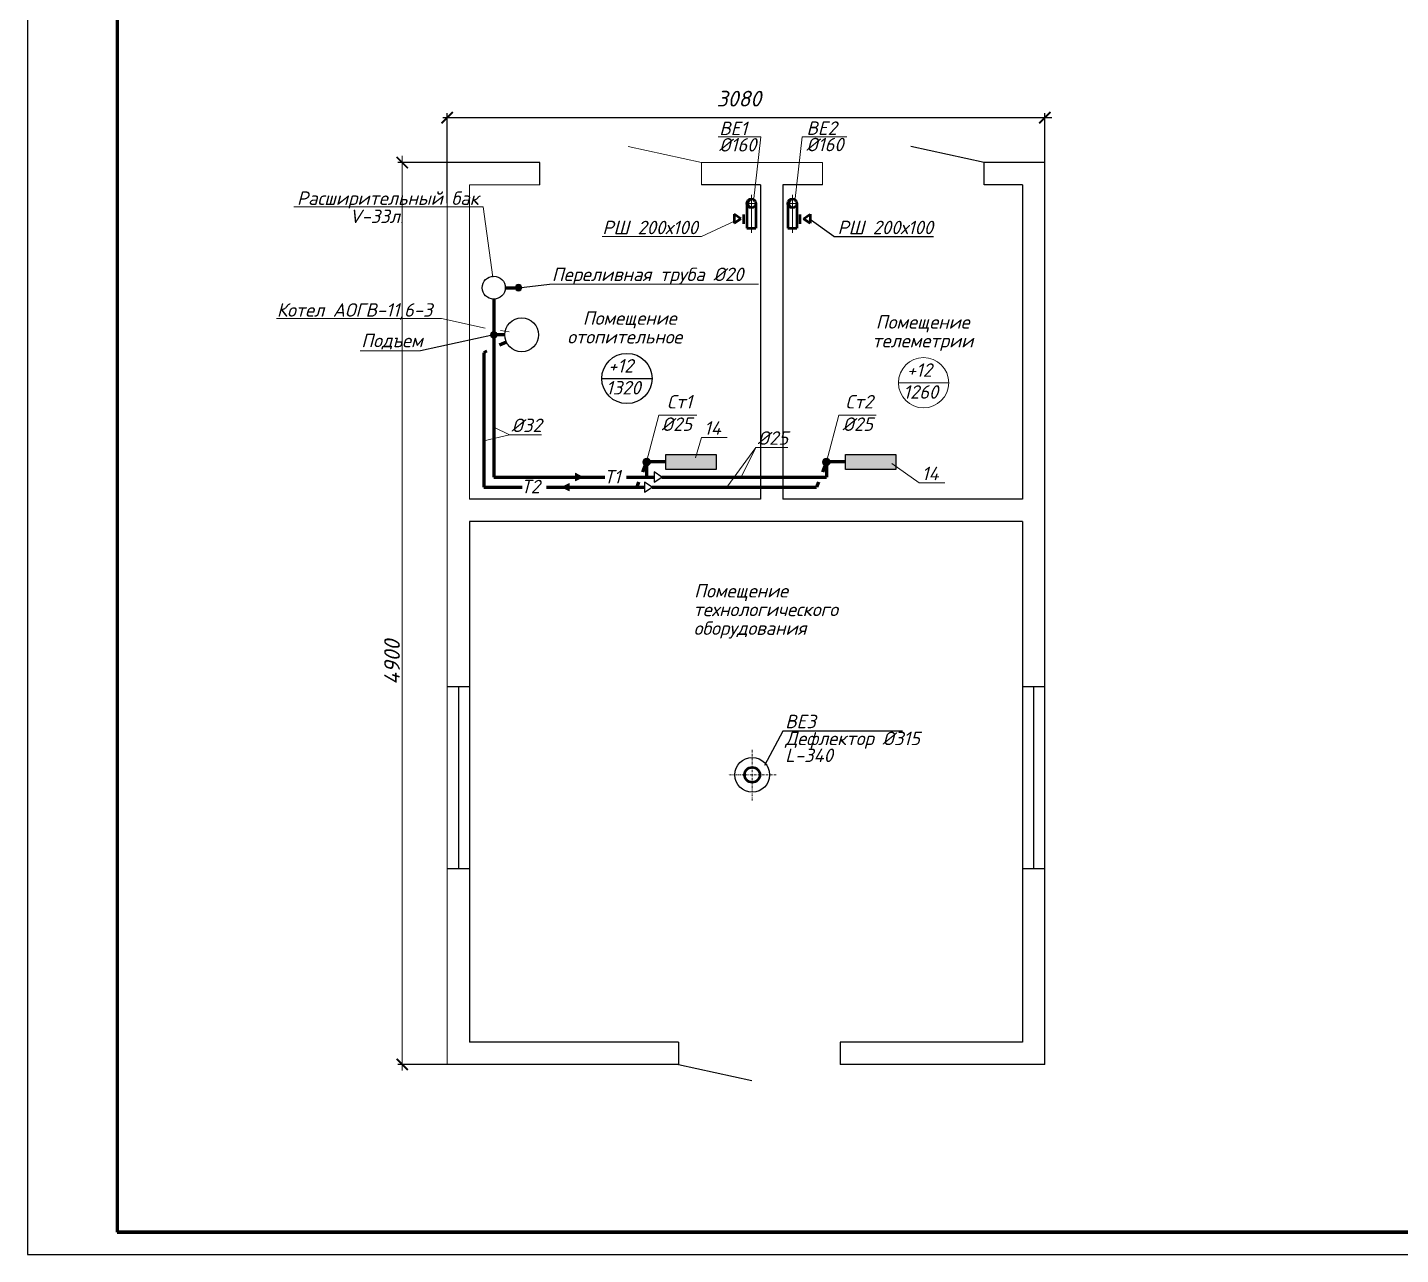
# Model space of a CAD drawing. Header units: millimetres. Extents: x -710977 to 10671, y -929782 to 89628.
# Drawn here: x 838.7 to 1144.7, y 2938.8 to 3212.2 of the extents above; entities that cross this region are included whole.
import ezdxf

# ---------------------------------------------------------------- set-up
doc = ezdxf.new("R2010")
doc.units = ezdxf.units.MM
doc.header["$LTSCALE"] = 0.4
doc.linetypes.add('_U_0428_U_0442_U_0440_U_0438_U_0445_U_043F_U_0443_U_043D_U_043A_U_0442_U_0438_U_0440_U_043D_U_0430_U_044F', pattern=[1.340556, 0.705556, -0.352778, 0, -0.282222])
doc.linetypes.add('HIDDEN2', pattern=[4.7625, 3.175, -1.5875])
for name, color, linetype, lineweight in [('газ', 7, 'Continuous', 40), ('Грыша', 7, 'Continuous', 15), ('здания', 7, 'Continuous', 25), ('ОВ', 7, 'Continuous', 15), ('основной', 7, 'Continuous', 60), ('Размеры', 7, 'Continuous', 20), ('Тимофей', 7, 'Continuous', 15)]:
    doc.layers.add(name, color=color, linetype=linetype, lineweight=lineweight)
doc.styles.add('2.5', font='arial.ttf', dxfattribs={"height": 2.5})
doc.styles.add('текстовый', font='isocpeui.ttf', dxfattribs={"height": 5})
doc.dimstyles.new('гыгыгы', dxfattribs={"dimscale": 0, "dimtxt": 2.5, "dimasz": 2.5, "dimexe": 2, "dimexo": 0, "dimgap": 1, "dimtad": 1, "dimdec": 0, "dimlfac": 10, "dimzin": 0, "dimdsep": 46, "dimtxsty": '2.5', "dimblk": 'ARCHTICK', "dimcen": 0, "dimdle": 2, "dimclrd": 7, "dimclre": 7, "dimclrt": 7, "dimadec": 0, "dimazin": 0, "dimtfac": 1, "dimtdec": 0, "dimtofl": 0, "dimtmove": 0, "dimatfit": 3, "dimldrblk": 'NONE', "dimfxl": 0.18, "dimtolj": 1, "dimtzin": 0, "dimlwd": 15, "dimlwe": 15, "dimarcsym": 1})

# ---------------------------------------------------------------- blocks, each defined once
blk = doc.blocks.new('_ArchTick')
at = {"color": 0, "linetype": 'ByBlock', "const_width": 0.15}
blk.add_lwpolyline([(-0.5, -0.5), (0.5, 0.5)], dxfattribs=at)
blk = doc.blocks.new('радиатор')
at = {"layer": 'Грыша'}
blk.add_hatch(color=256, dxfattribs=at).paths.add_polyline_path([(1.55, 2.5, 1), (3.05, 2.5, 1)])
at = {"layer": 'ОВ'}
blk.add_hatch(color=7, dxfattribs=at).paths.add_polyline_path([(-11.5, 4), (-1.5, 4), (-1.5, 1), (-11.5, 1)])
at = {"color": 7, "linetype": 'Continuous', "lineweight": 15}
blk.add_circle((2.3, 2.5), 0.75, dxfattribs=at)
at = {"layer": 'ОВ', "color": 7, "linetype": 'Continuous', "lineweight": 60}
blk.add_line((-1.5, 2.5), (2.3, 2.5), dxfattribs=at)
at = {"layer": 'ОВ', "color": 7, "lineweight": -3}
blk.add_lwpolyline([(-11.5, 4), (-1.5, 4), (-1.5, 1), (-11.5, 1)], close=True, dxfattribs=at)
blk = doc.blocks.new('вода 1')
at = {"layer": 'ОВ'}
blk.add_hatch(color=256, dxfattribs=at).paths.add_polyline_path([(-1.5, 0.75), (-1.5, -0.75), (0, 0)])
at = {"layer": 'ОВ', "lineweight": 15}
for p, q in [((-2.5, 0), (-1.5, 0)), ((0, 0), (1, 0))]:
    blk.add_line(p, q, dxfattribs=at)
at = {"layer": 'ОВ'}
for p, q in [((-1.5, 0.75), (-1.5, -0.75)), ((-1.5, 0.75), (0, 0)), ((0, 0), (-1.5, -0.75))]:
    blk.add_line(p, q, dxfattribs=at)
blk = doc.blocks.new('_None')

msp = doc.modelspace()

# ---------------------------------------------------------------- hatches: boundary and pattern name
at = {"layer": 'Грыша'}
for points in [[(947.363, 3154.235, -1), (948.863, 3154.235, -1)], [(941.869, 3143.732, -1), (943.369, 3143.732, -1)]]:
    msp.add_hatch(color=256, dxfattribs=at).paths.add_polyline_path(points)
at = {"layer": 'Размеры'}
h = msp.add_hatch(color=3, dxfattribs=at)
h.paths.add_polyline_path([(1000.045, 3173.885, 0.4142136), (999.188, 3173.028), (999.443, 3173.028, -0.3158854)])
h.paths.add_polyline_path([(999.443, 3173.028), (999.188, 3173.028, 0.4142136), (1000.045, 3172.172, -0.3158854)])
h = msp.add_hatch(color=3, dxfattribs=at)
h.paths.add_polyline_path([(1009.171, 3173.885, 0.4142136), (1008.314, 3173.028), (1008.569, 3173.028, -0.3158854)])
h.paths.add_polyline_path([(1008.569, 3173.028), (1008.314, 3173.028, 0.4142136), (1009.171, 3172.172, -0.3158854)])

# ---------------------------------------------------------------- linework, layer by layer
at = {"lineweight": 25}
for p, q in [((931.23, 3192.127), (1066.972, 3192.127)), ((932.23, 3173.05), (932.23, 3193.127)), ((1065.43, 3173.05), (1065.43, 3193.127)), ((937.221, 3182.127), (921.23, 3182.127)), ((948.113, 3154.235), (955.002, 3155.039)), ((942.619, 3143.732), (926.269, 3140.145)), ((966.688, 3133.999), (977.894, 3133.999)), ((978.368, 3113.17), (978.368, 3110.881)), ((980.088, 3112.03), (978.368, 3113.17)), ((976.175, 3110.92), (976.175, 3108.631)), ((977.895, 3109.78), (976.175, 3110.92)), ((976.175, 3108.631), (977.895, 3109.78)), ((978.368, 3110.881), (980.088, 3112.03)), ((937.385, 2981.127), (921.23, 2981.127))]:
    msp.add_line(p, q, dxfattribs=at)
at = {"ltscale": 5}
for p, q in [((1051.894, 3182.127), (1035.571, 3185.691)), ((952.895, 3182.127), (932.23, 3182.127)), ((952.895, 3177.127), (952.895, 3182.127)), ((1065.43, 3182.127), (1051.894, 3182.127)), ((1051.894, 3177.127), (1051.894, 3182.127)), ((1065.43, 2981.127), (1065.43, 3182.127)), ((1002.03, 3177.127), (988.895, 3177.127)), ((1002.03, 3177.127), (1002.03, 3107.127)), ((1015.894, 3177.127), (1007.03, 3177.127)), ((1007.03, 3177.127), (1007.03, 3107.127)), ((1060.43, 3177.127), (1051.894, 3177.127)), ((1060.43, 3177.127), (1060.43, 3107.127)), ((1002.03, 3107.127), (937.23, 3107.127)), ((1060.43, 3107.127), (1007.03, 3107.127)), ((937.23, 3102.127), (937.23, 2986.127)), ((1060.43, 3102.127), (937.23, 3102.127)), ((1060.43, 3102.127), (1060.43, 2986.127)), ((932.23, 3065.373), (937.23, 3065.373)), ((934.73, 3065.373), (934.73, 3024.816)), ((1060.43, 3065.373), (1065.43, 3065.373)), ((1062.93, 3065.373), (1062.93, 3024.816)), ((932.23, 3024.816), (937.23, 3024.816)), ((1060.43, 3024.816), (1065.43, 3024.816)), ((983.819, 2986.127), (937.23, 2986.127)), ((983.819, 2986.127), (983.819, 2981.127)), ((1060.43, 2986.127), (1019.819, 2986.127)), ((1019.819, 2986.127), (1019.819, 2981.127)), ((983.819, 2981.127), (932.23, 2981.127)), ((983.819, 2981.127), (1000.142, 2977.564)), ((1065.43, 2981.127), (1019.819, 2981.127))]:
    msp.add_line(p, q, dxfattribs=at)
at = {"color": 3, "lineweight": 25}
for p, q in [((1007.047, 3055.408), (1002.971, 3047.738)), ((1033.683, 3055.408), (1007.047, 3055.408))]:
    msp.add_line(p, q, dxfattribs=at)
at = {"lineweight": 25}
for centre, radius in [((942.619, 3154.235), 2.571), ((948.832, 3143.732), 3.775), ((972.291, 3133.999), 5.603)]:
    msp.add_circle(centre, radius, dxfattribs=at)
at = {"layer": 'Грыша'}
for centre in [(948.113, 3154.235), (942.619, 3143.732)]:
    msp.add_circle(centre, 0.75, dxfattribs=at)
at = {"layer": 'основной'}
msp.add_line((1674.693, 2943.769), (858.693, 2943.769), dxfattribs=at)
at = {"layer": 'Размеры', "color": 3, "linetype": 'HIDDEN2', "lineweight": 20, "ltscale": 50}
for p, q in [((1000.048, 3174.943), (1000.048, 3166.472)), ((1009.174, 3174.943), (1009.174, 3166.472)), ((998.863, 3173.028), (1001.234, 3173.028)), ((1007.989, 3173.028), (1010.36, 3173.028))]:
    msp.add_line(p, q, dxfattribs=at)
at = {"layer": 'Размеры', "color": 3, "lineweight": 50}
for p, q in [((996.173, 3170.584), (996.173, 3168.584)), ((997.673, 3169.584), (996.173, 3170.584)), ((998.37, 3168.463), (998.37, 3170.521)), ((999.048, 3173.028), (999.048, 3167.518)), ((1001.048, 3173.028), (1001.048, 3167.518)), ((1008.174, 3173.028), (1008.174, 3167.518)), ((1010.174, 3173.028), (1010.174, 3167.518)), ((1010.924, 3168.463), (1010.924, 3170.521)), ((1011.621, 3169.584), (1013.121, 3170.584)), ((1013.121, 3170.584), (1013.121, 3168.584)), ((996.173, 3168.584), (997.673, 3169.584)), ((999.048, 3167.518), (1001.048, 3167.518)), ((1008.174, 3167.518), (1010.174, 3167.518)), ((1013.121, 3168.584), (1011.621, 3169.584))]:
    msp.add_line(p, q, dxfattribs=at)
at = {"layer": 'Размеры', "color": 3, "lineweight": 25}
for q in [(1012.915, 3169.603), (1040.635, 3165.611)]:
    msp.add_line((1018.422, 3165.611), q, dxfattribs=at)
at = {"layer": 'Размеры', "color": 3, "linetype": '_U_0428_U_0442_U_0440_U_0438_U_0445_U_043F_U_0443_U_043D_U_043A_U_0442_U_0438_U_0440_U_043D_U_0430_U_044F', "lineweight": 20, "ltscale": 1.5}
for p, q in [((1000.219, 3039.978), (1000.219, 3051.368)), ((1005.525, 3045.673), (994.912, 3045.673))]:
    msp.add_line(p, q, dxfattribs=at)
at = {"layer": 'Размеры', "color": 3, "lineweight": 50}
for centre, radius in [((1000.048, 3173.028), 1), ((1009.174, 3173.028), 1), ((1000.219, 3045.673), 1.698)]:
    msp.add_circle(centre, radius, dxfattribs=at)
at = {"layer": 'Размеры', "color": 3, "lineweight": 25}
msp.add_circle((1000.219, 3045.673), 3.879, dxfattribs=at)
at = {"layer": 'Размеры', "color": 3}
for centre, radius, start, end in [((1000.045, 3173.028), 0.857, 90, 270), ((1000.354, 3173.028), 0.911, 109.87774, 250.12226), ((1009.171, 3173.028), 0.857, 90, 270), ((1009.48, 3173.028), 0.911, 109.87774, 250.12226)]:
    msp.add_arc(centre, radius, start, end, dxfattribs=at)
at = {"layer": 'Тимофей', "color": 7}
for p, q in [((988.895, 3182.127), (972.572, 3185.691)), ((1002.161, 3187.818), (992.616, 3187.818)), ((1000.505, 3173.446), (1002.161, 3187.818)), ((1000.505, 3173.446), (1002.161, 3187.818)), ((1009.719, 3173.446), (1011.375, 3187.818)), ((1009.719, 3173.446), (1011.375, 3187.818)), ((1021.269, 3187.818), (1011.375, 3187.818)), ((922.23, 3183.582), (922.23, 2979.769)), ((932.23, 3182.127), (932.23, 2981.127)), ((1015.894, 3182.127), (988.895, 3182.127)), ((988.895, 3177.127), (988.895, 3182.127)), ((1015.894, 3177.127), (1015.894, 3182.127)), ((952.895, 3177.127), (937.23, 3177.127)), ((937.23, 3177.127), (937.23, 3107.127)), ((898.068, 3172.281), (940.245, 3172.281)), ((940.245, 3172.281), (942.387, 3156.554)), ((988.904, 3165.611), (996.382, 3169.163)), ((988.904, 3165.611), (966.755, 3165.611)), ((955.002, 3155.039), (1001.607, 3155.039)), ((894.221, 3147.39), (930.989, 3147.39)), ((1032.785, 3133.051), (1043.992, 3133.051)), ((946.155, 3121.46), (953.241, 3121.46))]:
    msp.add_line(p, q, dxfattribs=at)
at = {"layer": 'Тимофей', "lineweight": 60}
for p, q in [((945.19, 3154.235), (948.113, 3154.235)), ((942.619, 3151.664), (942.619, 3112.03)), ((945.056, 3143.732), (942.619, 3143.732)), ((941.087, 3140.08), (940.369, 3139.742)), ((940.369, 3139.742), (940.369, 3109.78)), ((945.417, 3142.122), (943.914, 3141.413)), ((976.658, 3115.405), (975.78, 3113.155)), ((976.658, 3115.405), (976.658, 3112.03)), ((1016.755, 3115.405), (1015.877, 3113.155)), ((1016.755, 3115.405), (1016.755, 3112.03)), ((940.369, 3109.78), (948.934, 3109.78)), ((942.619, 3112.03), (967.368, 3112.03)), ((954.334, 3109.78), (976.175, 3109.78)), ((972.168, 3112.03), (978.368, 3112.03)), ((974.903, 3110.905), (974.464, 3109.78)), ((977.895, 3109.78), (1014.561, 3109.78)), ((980.088, 3112.03), (1016.755, 3112.03)), ((1015, 3110.905), (1014.561, 3109.78))]:
    msp.add_line(p, q, dxfattribs=at)
at = {"layer": 'Тимофей', "lineweight": 15}
for p, q in [((930.989, 3147.39), (940.705, 3145.188)), ((944.124, 3144.699), (946.023, 3144.427))]:
    msp.add_line(p, q, dxfattribs=at)
at = {"layer": 'Тимофей'}
for p, q in [((912.81, 3140.145), (926.269, 3140.145)), ((946.155, 3121.46), (940.369, 3120.099)), ((988.887, 3120.855), (994.631, 3120.855)), ((1001.041, 3118.631), (997.742, 3112.03)), ((1001.041, 3118.631), (1008.127, 3118.631)), ((1037.412, 3110.724), (1043.156, 3110.724))]:
    msp.add_line(p, q, dxfattribs=at)
for points in [[(976.658, 3115.405), (979.383, 3125.847), (987.903, 3125.847)], [(1016.755, 3115.405), (1019.48, 3125.847), (1027.85, 3125.847)]]:
    msp.add_lwpolyline(points, dxfattribs=at)
at = {"layer": 'Тимофей', "lineweight": 15}
for points in [[(942.619, 3123.154), (946.155, 3121.46)], [(987.57, 3116.331), (988.887, 3120.855)], [(994.535, 3109.78), (1001.041, 3118.631)]]:
    msp.add_lwpolyline(points, dxfattribs=at)
at = {"layer": 'Тимофей', "color": 7}
msp.add_circle((1038.389, 3133.051), 5.603, dxfattribs=at)

# ---------------------------------------------------------------- block references
at = {"lineweight": 25, "xscale": 2, "yscale": 2, "zscale": 2}
for p, rotation in [((932.23, 3192.127), 180), ((922.23, 3182.127), 90), ((922.23, 2981.127), 270)]:
    msp.add_blockref('_ArchTick', p, dxfattribs=dict(at, rotation=rotation))
msp.add_blockref('_ArchTick', (1065.43, 3192.127), dxfattribs=at)
at = {"layer": 'газ', "color": 0, "lineweight": 20, "ltscale": 0.08, "xscale": 2.5, "yscale": 2.5, "zscale": 2.5, "rotation": 270}
for p in [(922.23, 3182.127), (922.23, 2981.127)]:
    msp.add_blockref('_ArchTick', p, dxfattribs=at)
at = {"layer": 'Грыша', "xscale": 1.125, "yscale": 1.125, "zscale": 1.125}
msp.add_blockref('вода 1', (962.485, 3112.03), dxfattribs=at)
at = {"layer": 'здания', "color": 7, "lineweight": 20, "xscale": 2.5, "yscale": 2.5, "zscale": 2.5}
for p in [(932.23, 3192.127), (1065.43, 3192.127)]:
    msp.add_blockref('_ArchTick', p, dxfattribs=at)
at = {"layer": 'здания', "color": 7, "lineweight": 20, "xscale": 2.5, "yscale": 2.5, "zscale": 2.5, "rotation": 180}
for p in [(932.23, 3192.127), (1065.43, 3192.127)]:
    msp.add_blockref('_ArchTick', p, dxfattribs=at)
at = {"layer": 'ОВ', "xscale": 1.125, "yscale": 1.125, "zscale": 1.125, "rotation": 180}
for p in [(979.245, 3118.217), (1019.313, 3118.217)]:
    msp.add_blockref('радиатор', p, dxfattribs=at)
at = {"layer": 'Тимофей', "color": 7, "xscale": -1.125, "yscale": 1.125, "zscale": 1.125}
msp.add_blockref('вода 1', (957.748, 3109.78), dxfattribs=at)

# ---------------------------------------------------------------- texts
at = {"layer": 'Размеры', "color": 0, "insert": (997.23, 3196.36), "char_height": 3.5, "attachment_point": 5, "style": 'текстовый', "bg_fill": 3, "box_fill_scale": 1.1, "bg_fill_color": 256, "bg_fill_true_color": 13158600, "bg_fill_transparency": 0}
msp.add_mtext('\\A1;{\\fISOCPEUR|b0|i1|c204|p34;3080}', dxfattribs=at)
at = {"layer": 'Тимофей', "color": 7, "style": 'текстовый'}
for s, p in [('РШ 200х100', (966.819, 3166.148)), ('РШ 200х100', (1019.226, 3166.152)), ('Переливная труба Ø20', (955.55, 3155.709)), ('Котел АОГВ-11,6-3', (894.271, 3147.772)), ('Помещение', (962.448, 3145.963)), ('Помещение', (1027.74, 3145.101)), ('Подъем', (913.084, 3140.967)), ('отопительное', (958.994, 3141.796)), ('телеметрии', (1026.968, 3140.934)), ('+12', (968.117, 3135.32)), ('+12', (1034.669, 3134.372)), ('1320', (967.631, 3130.436)), ('1260', (1033.869, 3129.488)), ('%%C32', (946.548, 3122.06)), ('14', (989.47, 3121.459)), ('%%C25', (1001.389, 3119.231)), ('Т1', (967.221, 3110.597)), ('14', (1037.994, 3111.327)), ('Т2', (948.722, 3108.422)), ('Помещение', (987.278, 3085.196)), ('технологического', (987.104, 3081.03)), ('оборудования', (987.167, 3076.863)), ('ВЕ3', (1007.566, 3056.062)), ('Дефлектор %%C315', (1007.566, 3052.288)), ('L-340', (1007.566, 3048.519))]:
    msp.add_text(s, height=3, dxfattribs=at).set_placement(p)
at = {"layer": 'Тимофей', "color": 7, "char_height": 3, "width": 11.05155, "attachment_point": 1, "style": 'текстовый'}
for s, insert in [('\\pi0.15078;ВЕ1', (992.726, 3191.227)), ('\\pi0.15078;ВЕ2', (1012.158, 3191.291)), ('%%C160', (992.807, 3187.574)), ('%%C160', (1012.239, 3187.638))]:
    msp.add_mtext(s, dxfattribs=dict(at, insert=insert))
at = {"layer": 'Тимофей', "color": 7, "char_height": 3, "style": 'текстовый'}
for s, insert, attachment_point in [('Расширительный бак', (939.304, 3173.773), 6), ('V-33л.', (922.57, 3170.139), 6), ('Ст1\\P%%C25', (986.823, 3122.319), 9), ('Ст2\\P%%C25', (1027.136, 3122.319), 9)]:
    msp.add_mtext(s, dxfattribs=dict(at, insert=insert, attachment_point=attachment_point))

# ---------------------------------------------------------------- leaders
at = {"layer": 'Тимофей', "lineweight": 15}
msp.add_leader([(1031.36, 3115.067), (1037.412, 3110.724)], dimstyle='гыгыгы', override={"dimscale": 1}, dxfattribs=at)

# ---------------------------------------------------------------- next in the draw order: texts
at = {"layer": 'Размеры', "color": 0, "insert": (919.938, 3070.743), "char_height": 3.5, "attachment_point": 5, "rotation": 90, "style": 'текстовый', "bg_fill": 3, "box_fill_scale": 1.1, "bg_fill_color": 256, "bg_fill_true_color": 13158600, "bg_fill_transparency": 0}
msp.add_mtext('\\A1;{\\fISOCPEUR|b0|i1|c204|p34;4900}', dxfattribs=at)

# ---------------------------------------------------------------- next in the draw order: linework, layer by layer
at = {"lineweight": -3}
msp.add_lwpolyline([(838.693, 2938.769), (1679.693, 2938.769), (1679.693, 3532.769), (838.693, 3532.769)], close=True, dxfattribs=at)
at = {"layer": 'основной'}
msp.add_lwpolyline([(858.693, 2943.769), (1674.693, 2943.769), (1674.693, 3527.769), (858.693, 3527.769)], close=True, dxfattribs=at)

doc.saveas('drawing.dxf')
